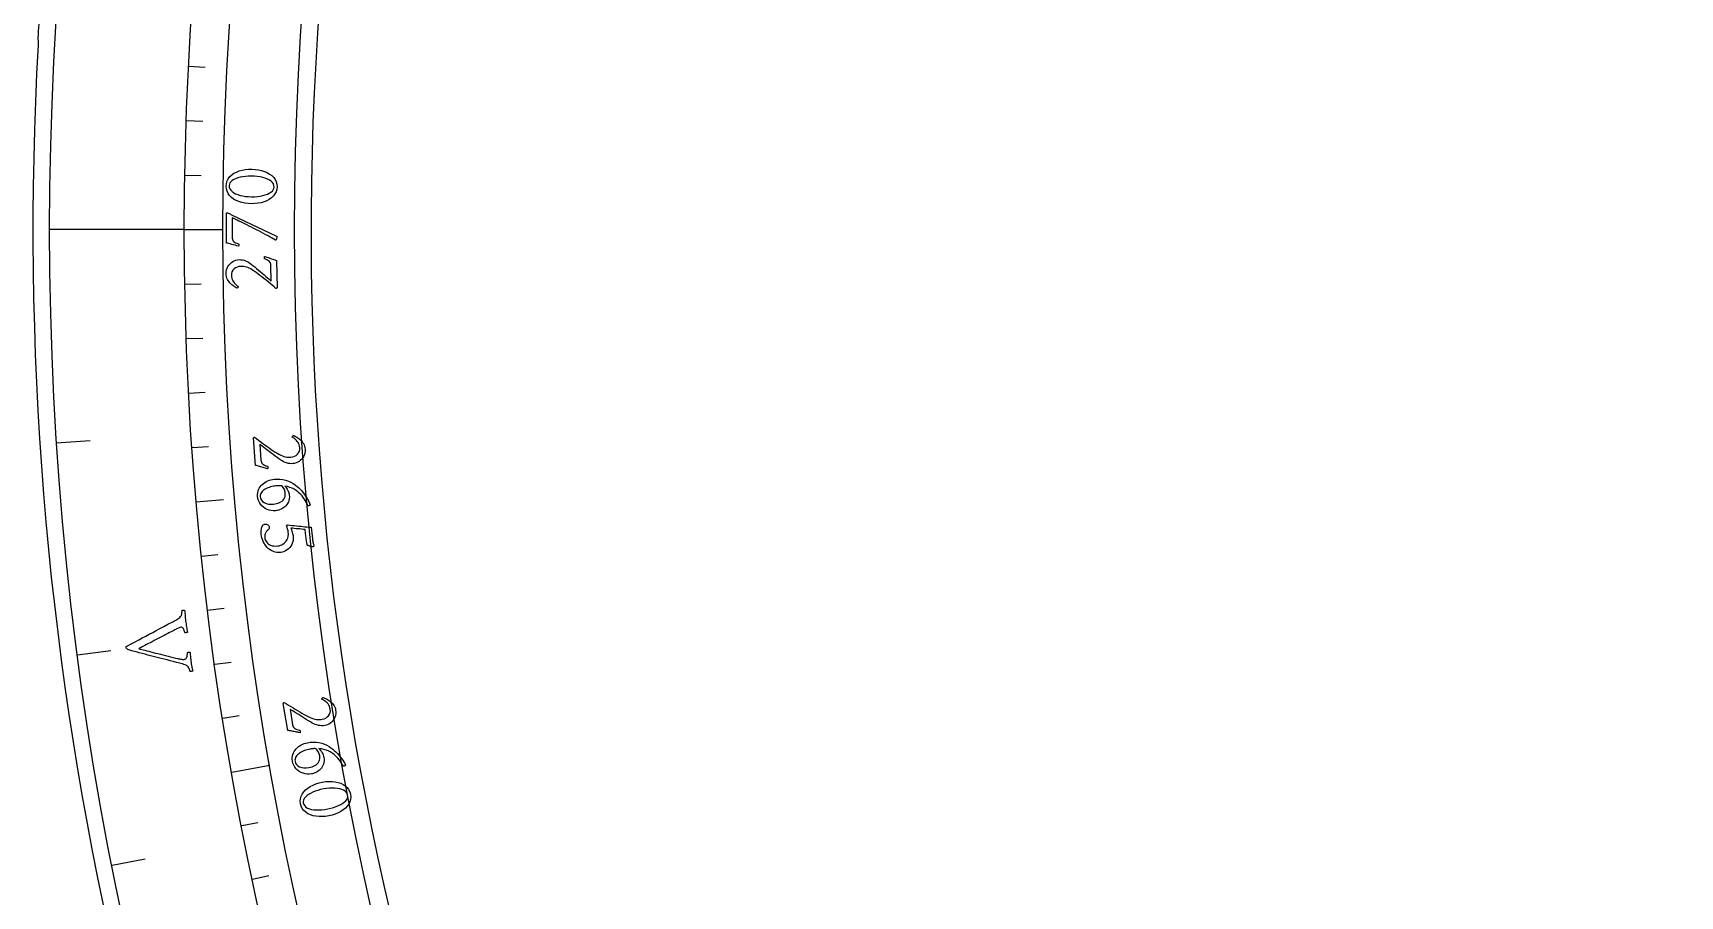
# Model space of a CAD drawing. Header units: millimetres. Extents: x -60 to 60, y -60 to 76.
# Drawn here: x -60 to -29.81, y -12.21 to 3.6 of the extents above; entities that cross this region are included whole.
import ezdxf

# ---------------------------------------------------------------- set-up
doc = ezdxf.new("R2010")
doc.units = ezdxf.units.MM
for name, color, linetype in [('CUT_INNER', 6, 'Continuous'), ('CUT_OUTER', 1, 'Continuous'), ('ENGRAVE', 7, 'Continuous'), ('ENGRAVE_FINE', 8, 'Continuous'), ('TEXT', 5, 'Continuous')]:
    doc.layers.add(name, color=color, linetype=linetype)

msp = doc.modelspace()

# ---------------------------------------------------------------- linework, layer by layer
at = {"layer": 'CUT_INNER'}
msp.add_arc((0.0002, -0.0002), 54.8999, 92.29679, 23.90649, dxfattribs=at)
at = {"layer": 'CUT_OUTER'}
for centre, radius, start, end in [((-57.5178, 3.4908), 2.3895, 170.3501, 182.67898), ((0, -0.0001), 59.9999, 176.771323, 2.429054)]:
    msp.add_arc(centre, radius, start, end, dxfattribs=at)
at = {"layer": 'ENGRAVE'}
for points in [[(-57.2256, 0), (-59.694, 0)], [(-57.2256, 0), (-56.5187, 0)], [(-57.0078, -4.9875), (-56.5049, -4.9435)], [(-56.3562, -9.9371), (-55.6601, -9.8144)]]:
    msp.add_lwpolyline(points, dxfattribs=at)
for radius in [59.694, 57.2256, 57.2256, 56.5187, 55.206]:
    msp.add_circle((0, 0), radius, dxfattribs=at)
at = {"layer": 'ENGRAVE_FINE'}
for points in [[(-57.1472, 2.995), (-56.8446, 2.9791)], [(-57.1907, 1.9971), (-56.888, 1.9866)], [(-57.2169, 0.9987), (-56.914, 0.9934)], [(-57.2169, -0.9987), (-56.914, -0.9934)], [(-57.1907, -1.9971), (-56.888, -1.9866)], [(-57.1472, -2.995), (-56.8446, -2.9791)], [(-59.5662, -3.9042), (-58.9504, -3.8638)], [(-57.0862, -3.9919), (-56.784, -3.9707)], [(-56.9121, -5.9817), (-56.6108, -5.95)], [(-56.799, -6.974), (-56.4984, -6.9371)], [(-59.1833, -7.7916), (-58.5715, -7.7111)], [(-56.6687, -7.9643), (-56.3687, -7.9221)], [(-56.5211, -8.9521), (-56.2218, -8.9047)], [(-56.1742, -10.9192), (-55.8768, -10.8614)], [(-58.547, -11.6457), (-57.9418, -11.5253)], [(-55.9751, -11.8979), (-55.6788, -11.8349)]]:
    msp.add_lwpolyline(points, dxfattribs=at)
at = {"layer": 'TEXT'}
for points in [[(-56.4577, 0.7969), (-56.453, 0.8465), (-56.4404, 0.8919), (-56.4198, 0.9332), (-56.3913, 0.9703), (-56.3563, 1.003), (-56.316, 1.0314), (-56.2706, 1.0553), (-56.2199, 1.0747), (-56.1654, 1.0897), (-56.1085, 1.1), (-56.0492, 1.1056), (-55.9875, 1.1067), (-55.9259, 1.1032), (-55.8669, 1.095), (-55.8104, 1.0824), (-55.7565, 1.0651), (-55.7066, 1.0436), (-55.6619, 1.0181), (-55.6225, 0.9885), (-55.5882, 0.955), (-55.5607, 0.9176), (-55.5412, 0.8766), (-55.5298, 0.832), (-55.5265, 0.7837), (-55.5312, 0.7368), (-55.5438, 0.6933), (-55.5644, 0.6532), (-55.593, 0.6165), (-55.6282, 0.5836), (-55.6685, 0.5548), (-55.7139, 0.5301), (-55.7644, 0.5097), (-55.8187, 0.4936), (-55.8755, 0.4823), (-55.9347, 0.4757), (-55.9964, 0.4739), (-56.0581, 0.4767), (-56.1172, 0.4842), (-56.1738, 0.4964), (-56.2278, 0.5132), (-56.2779, 0.5344), (-56.3227, 0.56), (-56.3621, 0.5898), (-56.3962, 0.6239), (-56.4237, 0.6619), (-56.4431, 0.7034), (-56.4544, 0.7484), (-56.4577, 0.7969)], [(-56.4043, 0.8036), (-56.4013, 0.774), (-56.3912, 0.7464), (-56.3742, 0.7209), (-56.3502, 0.6974), (-56.3204, 0.6763), (-56.2857, 0.6576), (-56.2464, 0.6414), (-56.2022, 0.6277), (-56.1544, 0.6168), (-56.104, 0.6088), (-56.0509, 0.6037), (-55.9952, 0.6017), (-55.9401, 0.6025), (-55.8872, 0.6064), (-55.8367, 0.6133), (-55.7884, 0.6231), (-55.7436, 0.6355), (-55.7035, 0.6501), (-55.6681, 0.6668), (-55.6374, 0.6856), (-55.6125, 0.7064), (-55.5946, 0.7288), (-55.5838, 0.7529), (-55.5799, 0.7786), (-55.5831, 0.8097), (-55.5935, 0.8381), (-55.6111, 0.864), (-55.636, 0.8871), (-55.667, 0.9077), (-55.7028, 0.9257), (-55.7434, 0.9411), (-55.7889, 0.954), (-55.8379, 0.9642), (-55.8889, 0.9718), (-55.9421, 0.9768), (-55.9973, 0.9791), (-56.0529, 0.9786), (-56.1056, 0.9752), (-56.1556, 0.9689), (-56.2027, 0.9596), (-56.2461, 0.9476), (-56.285, 0.9333), (-56.3192, 0.9167), (-56.3489, 0.8978), (-56.3728, 0.8768), (-56.3901, 0.8541), (-56.4006, 0.8297), (-56.4043, 0.8036)], [(-56.4512, 0.1977), (-56.4513, 0.2122), (-56.4516, 0.2273), (-56.4522, 0.2429), (-56.4531, 0.2591), (-56.454, 0.2739), (-56.4547, 0.2853), (-56.4551, 0.2934), (-56.4552, 0.298), (-56.4543, 0.302), (-56.4518, 0.3048), (-56.4476, 0.3064), (-56.4418, 0.307), (-56.4337, 0.3061), (-56.4242, 0.3035), (-56.4134, 0.2992), (-56.4012, 0.2933), (-56.388, 0.2864), (-56.3744, 0.2793), (-56.3603, 0.272), (-56.3458, 0.2646), (-55.5334, -0.1179), (-55.5314, -0.1204), (-55.53, -0.1237), (-55.5292, -0.1278), (-55.5289, -0.1326), (-55.5294, -0.1411), (-55.5309, -0.1506), (-55.5334, -0.161), (-55.537, -0.1724), (-55.5411, -0.1827), (-55.5456, -0.1901), (-55.5503, -0.1945), (-55.5554, -0.196), (-55.5851, -0.1772), (-55.6177, -0.1575), (-55.6533, -0.1368), (-55.6918, -0.1152), (-55.7324, -0.093), (-55.7741, -0.0705), (-55.8169, -0.0476), (-55.8607, -0.0245), (-55.905, -0.0014), (-55.9488, 0.0212), (-55.9923, 0.0432), (-56.0354, 0.0647), (-56.0774, 0.0854), (-56.1173, 0.105), (-56.1554, 0.1235), (-56.1915, 0.1409), (-56.2249, 0.1569), (-56.2547, 0.1713), (-56.281, 0.1839), (-56.3039, 0.1949), (-56.3223, 0.2038), (-56.3355, 0.2102), (-56.3433, 0.214), (-56.346, 0.2153), (-56.3462, -0.1555), (-56.3445, -0.1758), (-56.3394, -0.1936), (-56.331, -0.2087), (-56.3193, -0.2211), (-56.304, -0.2319), (-56.2848, -0.2419), (-56.2617, -0.2511), (-56.2347, -0.2596), (-56.2309, -0.2612), (-56.2281, -0.2648), (-56.2264, -0.2702), (-56.2258, -0.2774), (-56.2259, -0.28), (-56.2265, -0.2832), (-56.2274, -0.2871), (-56.2287, -0.2916), (-56.2301, -0.2962), (-56.2316, -0.3), (-56.233, -0.3033), (-56.2345, -0.3058), (-56.2643, -0.2964), (-56.2944, -0.2873), (-56.3247, -0.2784), (-56.3554, -0.2699), (-56.3844, -0.262), (-56.41, -0.2553), (-56.4322, -0.2499), (-56.451, -0.2456)], [(-55.7505, -0.4896), (-55.7321, -0.4969), (-55.7124, -0.5044), (-55.6916, -0.512), (-55.6695, -0.5199), (-55.6473, -0.5276), (-55.6259, -0.535), (-55.6053, -0.542), (-55.5856, -0.5486), (-55.5679, -0.5545), (-55.5533, -0.5593), (-55.5419, -0.5631), (-55.5336, -0.5658), (-55.5263, -1.0637), (-55.528, -1.066), (-55.5301, -1.0684), (-55.5327, -1.0709), (-55.5357, -1.0734), (-55.5389, -1.0758), (-55.5418, -1.0774), (-55.5444, -1.0785), (-55.5467, -1.0788), (-55.5817, -1.0491), (-55.6175, -1.0189), (-55.6539, -0.9884), (-55.6911, -0.9575), (-55.7286, -0.9267), (-55.7658, -0.8966), (-55.8028, -0.8672), (-55.8396, -0.8385), (-55.8756, -0.8112), (-55.91, -0.7858), (-55.9429, -0.7624), (-55.9743, -0.741), (-56.0061, -0.7212), (-56.0358, -0.7052), (-56.0635, -0.6933), (-56.089, -0.6853), (-56.1138, -0.68), (-56.1391, -0.6764), (-56.1649, -0.6743), (-56.1913, -0.6738), (-56.2268, -0.6771), (-56.2593, -0.686), (-56.2887, -0.7006), (-56.3151, -0.7209), (-56.3368, -0.7455), (-56.3522, -0.7731), (-56.3612, -0.8038), (-56.3639, -0.8374), (-56.3619, -0.8656), (-56.3567, -0.8919), (-56.3485, -0.9163), (-56.3371, -0.9387), (-56.3239, -0.9591), (-56.3101, -0.9775), (-56.2959, -0.9937), (-56.2811, -1.0079), (-56.267, -1.02), (-56.2548, -1.0299), (-56.2445, -1.0375), (-56.236, -1.043), (-56.2366, -1.0475), (-56.2383, -1.0521), (-56.2412, -1.0569), (-56.2453, -1.0618), (-56.2497, -1.0661), (-56.2535, -1.0692), (-56.2567, -1.0711), (-56.2592, -1.0718), (-56.2671, -1.0687), (-56.2773, -1.0637), (-56.2899, -1.0568), (-56.3048, -1.048), (-56.3211, -1.0372), (-56.3378, -1.0245), (-56.3549, -1.0098), (-56.3724, -0.9931), (-56.3895, -0.9748), (-56.4053, -0.955), (-56.4198, -0.9337), (-56.4331, -0.9111), (-56.4441, -0.887), (-56.4522, -0.8614), (-56.4572, -0.8344), (-56.4591, -0.8059), (-56.4574, -0.7714), (-56.4513, -0.7386), (-56.4408, -0.7072), (-56.426, -0.6774), (-56.4077, -0.6499), (-56.3868, -0.6253), (-56.3634, -0.6037), (-56.3374, -0.5852), (-56.3097, -0.5702), (-56.2811, -0.5594), (-56.2514, -0.5528), (-56.2208, -0.5504), (-56.1902, -0.5515), (-56.1604, -0.5554), (-56.1316, -0.5621), (-56.1036, -0.5716), (-56.0766, -0.5835), (-56.0504, -0.5974), (-56.0252, -0.6134), (-56.0008, -0.6314), (-55.9689, -0.657), (-55.936, -0.6839), (-55.902, -0.7122), (-55.8669, -0.7418), (-55.8319, -0.7717), (-55.798, -0.8007), (-55.7652, -0.8289), (-55.7335, -0.8562), (-55.7039, -0.8817), (-55.6774, -0.9044), (-55.654, -0.9244), (-55.6336, -0.9417), (-55.6377, -0.6554), (-55.6397, -0.635), (-55.645, -0.6165), (-55.6538, -0.6001), (-55.6659, -0.5856), (-55.6816, -0.5723), (-55.7008, -0.5595), (-55.7236, -0.5472), (-55.7501, -0.5354), (-55.754, -0.5333), (-55.7568, -0.5299), (-55.7585, -0.5252), (-55.7591, -0.5192), (-55.759, -0.5166), (-55.7584, -0.5133), (-55.7575, -0.5092), (-55.7563, -0.5044), (-55.7549, -0.4996), (-55.7534, -0.4955), (-55.752, -0.4922), (-55.7505, -0.4896)], [(-55.6991, -4.3806), (-55.718, -4.3745), (-55.7381, -4.3684), (-55.7595, -4.3621), (-55.782, -4.3558), (-55.8047, -4.3496), (-55.8266, -4.3436), (-55.8476, -4.338), (-55.8677, -4.3327), (-55.8858, -4.3279), (-55.9007, -4.324), (-55.9123, -4.321), (-55.9207, -4.3189), (-55.9572, -3.8173), (-55.9557, -3.8149), (-55.9537, -3.8124), (-55.9512, -3.8097), (-55.9483, -3.807), (-55.9453, -3.8045), (-55.9425, -3.8027), (-55.9399, -3.8015), (-55.9376, -3.801), (-55.9011, -3.8293), (-55.8639, -3.8578), (-55.8259, -3.8866), (-55.7872, -3.9157), (-55.7481, -3.9446), (-55.7093, -3.9726), (-55.6707, -4), (-55.6323, -4.0265), (-55.5948, -4.0517), (-55.559, -4.0749), (-55.5248, -4.0962), (-55.4922, -4.1155), (-55.4592, -4.1333), (-55.4286, -4.1472), (-55.4002, -4.1573), (-55.3742, -4.1636), (-55.3492, -4.1673), (-55.3237, -4.1693), (-55.2978, -4.1697), (-55.2714, -4.1684), (-55.2362, -4.163), (-55.2044, -4.1522), (-55.1759, -4.136), (-55.1508, -4.1145), (-55.1306, -4.089), (-55.1169, -4.061), (-55.1096, -4.0305), (-55.1089, -3.9974), (-55.1125, -3.9699), (-55.119, -3.9445), (-55.1286, -3.9211), (-55.1411, -3.8998), (-55.1554, -3.8805), (-55.17, -3.8632), (-55.1851, -3.848), (-55.2006, -3.8348), (-55.2153, -3.8237), (-55.228, -3.8146), (-55.2386, -3.8076), (-55.2473, -3.8027), (-55.247, -3.7982), (-55.2455, -3.7936), (-55.2429, -3.7888), (-55.239, -3.7837), (-55.2348, -3.7793), (-55.2312, -3.776), (-55.2281, -3.774), (-55.2256, -3.7733), (-55.2176, -3.7759), (-55.2071, -3.7803), (-55.1942, -3.7864), (-55.1789, -3.7943), (-55.1621, -3.8041), (-55.1448, -3.8157), (-55.127, -3.8292), (-55.1086, -3.8446), (-55.0906, -3.8617), (-55.0739, -3.8802), (-55.0582, -3.9001), (-55.0438, -3.9215), (-55.0315, -3.9444), (-55.0221, -3.9689), (-55.0156, -3.995), (-55.012, -4.0227), (-55.0117, -4.0564), (-55.0159, -4.0888), (-55.0245, -4.12), (-55.0375, -4.1501), (-55.054, -4.1781), (-55.0733, -4.2035), (-55.0953, -4.2261), (-55.12, -4.246), (-55.1467, -4.2625), (-55.1746, -4.2751), (-55.2037, -4.2835), (-55.2341, -4.288), (-55.2647, -4.289), (-55.2946, -4.2871), (-55.3239, -4.2825), (-55.3524, -4.275), (-55.3802, -4.265), (-55.4072, -4.253), (-55.4334, -4.2388), (-55.4589, -4.2225), (-55.4923, -4.1992), (-55.5269, -4.1746), (-55.5626, -4.1486), (-55.5994, -4.1212), (-55.6361, -4.0936), (-55.6717, -4.0666), (-55.7061, -4.0404), (-55.7393, -4.0149), (-55.7703, -3.991), (-55.798, -3.9697), (-55.8225, -3.9509), (-55.8437, -3.9346), (-55.8227, -4.2219), (-55.8195, -4.2423), (-55.8129, -4.2605), (-55.8031, -4.2764), (-55.7901, -4.2902), (-55.7736, -4.3024), (-55.7535, -4.314), (-55.7299, -4.3247), (-55.7027, -4.3348), (-55.6987, -4.3366), (-55.6956, -4.3398), (-55.6936, -4.3444), (-55.6926, -4.3503), (-55.6926, -4.3529), (-55.6928, -4.3563), (-55.6935, -4.3604), (-55.6944, -4.3653), (-55.6955, -4.3702), (-55.6966, -4.3744), (-55.6978, -4.3779), (-55.6991, -4.3806)], [(-55.3024, -4.862), (-55.301, -4.898), (-55.3034, -4.9314), (-55.3094, -4.962), (-55.3193, -4.9899), (-55.3321, -5.0153), (-55.3471, -5.0383), (-55.3642, -5.059), (-55.3835, -5.0772), (-55.4042, -5.0932), (-55.4257, -5.1072), (-55.4479, -5.1191), (-55.4709, -5.129), (-55.4937, -5.137), (-55.5155, -5.1432), (-55.5362, -5.1476), (-55.5559, -5.1502), (-55.5952, -5.1514), (-55.6337, -5.1476), (-55.6711, -5.1387), (-55.7077, -5.1248), (-55.7423, -5.1066), (-55.7738, -5.0846), (-55.8023, -5.0591), (-55.8278, -5.0298), (-55.8493, -4.9975), (-55.8656, -4.9625), (-55.8769, -4.9249), (-55.8831, -4.8847), (-55.8841, -4.8527), (-55.8813, -4.822), (-55.8748, -4.7925), (-55.8645, -4.7643), (-55.8511, -4.7377), (-55.8353, -4.7128), (-55.8169, -4.6897), (-55.7961, -4.6683), (-55.7732, -4.6488), (-55.7488, -4.6314), (-55.7229, -4.616), (-55.6953, -4.6026), (-55.6669, -4.5915), (-55.6384, -4.5828), (-55.6098, -4.5767), (-55.5811, -4.5731), (-55.5263, -4.5708), (-55.4727, -4.5731), (-55.4201, -4.5798), (-55.3687, -4.5911), (-55.3192, -4.6068), (-55.2725, -4.6267), (-55.2286, -4.6509), (-55.1874, -4.6793), (-55.1577, -4.7035), (-55.1289, -4.7298), (-55.101, -4.758), (-55.0741, -4.7882), (-55.0484, -4.8196), (-55.0243, -4.8515), (-55.0018, -4.8839), (-54.981, -4.9168), (-54.9621, -4.9494), (-54.9458, -4.9811), (-54.932, -5.0117), (-54.9206, -5.0414), (-54.9212, -5.0461), (-54.9241, -5.0502), (-54.9291, -5.0535), (-54.9364, -5.0561), (-54.9441, -5.0581), (-54.9507, -5.0596), (-54.9562, -5.0606), (-54.9604, -5.0612), (-54.9707, -5.0386), (-54.9825, -5.0145), (-54.996, -4.9891), (-55.0111, -4.9621), (-55.0281, -4.9346), (-55.0472, -4.9071), (-55.0686, -4.8797), (-55.0922, -4.8523), (-55.1183, -4.8259), (-55.1471, -4.8012), (-55.1785, -4.7781), (-55.2128, -4.7567), (-55.25, -4.7377), (-55.2906, -4.7217), (-55.3346, -4.7087), (-55.3819, -4.6988), (-55.3656, -4.7172), (-55.351, -4.7368), (-55.338, -4.7577), (-55.3267, -4.7798), (-55.3173, -4.802), (-55.3101, -4.8231), (-55.3052, -4.8431), (-55.3024, -4.862)], [(-55.4464, -4.6924), (-55.4584, -4.692), (-55.4706, -4.6918), (-55.4829, -4.6919), (-55.4954, -4.6921), (-55.508, -4.6925), (-55.5206, -4.6931), (-55.5332, -4.6939), (-55.5457, -4.6948), (-55.5703, -4.6976), (-55.5953, -4.7016), (-55.6207, -4.707), (-55.6466, -4.7138), (-55.6722, -4.7219), (-55.6968, -4.7312), (-55.7203, -4.7419), (-55.7428, -4.7539), (-55.7636, -4.7672), (-55.7822, -4.7817), (-55.7986, -4.7974), (-55.8127, -4.8143), (-55.8238, -4.8324), (-55.8312, -4.8514), (-55.8349, -4.8714), (-55.8349, -4.8924), (-55.8279, -4.9253), (-55.813, -4.9543), (-55.7904, -4.9794), (-55.7599, -5.0006), (-55.7236, -5.0169), (-55.6839, -5.0273), (-55.6405, -5.0318), (-55.5936, -5.0303), (-55.5633, -5.0264), (-55.5343, -5.0203), (-55.5067, -5.012), (-55.4803, -5.0015), (-55.456, -4.9887), (-55.4345, -4.9735), (-55.4158, -4.9558), (-55.4, -4.9357), (-55.3877, -4.9131), (-55.3797, -4.8877), (-55.376, -4.8595), (-55.3767, -4.8286), (-55.3787, -4.8128), (-55.3819, -4.7963), (-55.3864, -4.779), (-55.3922, -4.7611), (-55.4004, -4.743), (-55.4122, -4.7256), (-55.4275, -4.7087), (-55.4464, -4.6924)], [(-55.2307, -5.6186), (-55.2289, -5.6597), (-55.2322, -5.6981), (-55.2406, -5.7338), (-55.2541, -5.7669), (-55.2716, -5.797), (-55.2919, -5.824), (-55.315, -5.8479), (-55.3409, -5.8687), (-55.3687, -5.8859), (-55.3974, -5.8992), (-55.427, -5.9085), (-55.4575, -5.9138), (-55.4936, -5.9156), (-55.5284, -5.9133), (-55.5619, -5.9069), (-55.5941, -5.8963), (-55.6246, -5.8822), (-55.6532, -5.8652), (-55.6799, -5.8454), (-55.7046, -5.8228), (-55.7271, -5.7979), (-55.7473, -5.7711), (-55.7652, -5.7424), (-55.7808, -5.7119), (-55.7938, -5.6801), (-55.8041, -5.6477), (-55.8116, -5.6146), (-55.8164, -5.5809), (-55.8174, -5.5659), (-55.8175, -5.549), (-55.8168, -5.5303), (-55.8153, -5.5098), (-55.8126, -5.4887), (-55.8087, -5.4686), (-55.8035, -5.4493), (-55.7969, -5.431), (-55.7943, -5.4274), (-55.7903, -5.4229), (-55.7849, -5.4175), (-55.778, -5.4112), (-55.7703, -5.4052), (-55.7623, -5.4007), (-55.754, -5.3977), (-55.7453, -5.3961), (-55.7304, -5.3958), (-55.7168, -5.398), (-55.7045, -5.4026), (-55.6934, -5.4097), (-55.6841, -5.4185), (-55.6771, -5.4281), (-55.6724, -5.4386), (-55.6701, -5.45), (-55.6702, -5.4641), (-55.6732, -5.4769), (-55.6793, -5.4885), (-55.6884, -5.4987), (-55.6986, -5.5084), (-55.7082, -5.518), (-55.7172, -5.5277), (-55.7255, -5.5375), (-55.7339, -5.5493), (-55.7407, -5.5619), (-55.7458, -5.5755), (-55.7493, -5.5899), (-55.7514, -5.6046), (-55.7524, -5.6191), (-55.7525, -5.6335), (-55.7516, -5.6476), (-55.7483, -5.6668), (-55.7423, -5.6857), (-55.7337, -5.7045), (-55.7223, -5.7231), (-55.708, -5.7406), (-55.6903, -5.7562), (-55.6692, -5.7698), (-55.6449, -5.7815), (-55.6169, -5.7904), (-55.5852, -5.7954), (-55.5496, -5.7968), (-55.5103, -5.7943), (-55.4874, -5.7905), (-55.4643, -5.7838), (-55.4411, -5.7741), (-55.4177, -5.7616), (-55.3953, -5.7461), (-55.3751, -5.7273), (-55.3571, -5.7054), (-55.3412, -5.6802), (-55.3289, -5.6516), (-55.3212, -5.6192), (-55.3183, -5.5831), (-55.3202, -5.5431), (-55.3219, -5.5304), (-55.3246, -5.5158), (-55.3283, -5.4992), (-55.3331, -5.4807), (-55.3384, -5.4626), (-55.3436, -5.4473), (-55.3489, -5.4347), (-55.3542, -5.425), (-55.354, -5.4228), (-55.353, -5.4206), (-55.3511, -5.4184), (-55.3484, -5.4162), (-55.3452, -5.4143), (-55.3418, -5.4128), (-55.3383, -5.4118), (-55.3347, -5.4112), (-55.2934, -5.4153), (-55.2521, -5.4194), (-55.2108, -5.4235), (-55.1695, -5.4275), (-55.1289, -5.4315), (-55.0896, -5.4354), (-55.0519, -5.4391), (-55.0155, -5.4426), (-54.9814, -5.4458), (-54.9507, -5.4485), (-54.9233, -5.4507), (-54.8992, -5.4524), (-54.878, -5.6621), (-54.8763, -5.6767), (-54.8742, -5.6915), (-54.8717, -5.7064), (-54.8688, -5.7215), (-54.8658, -5.736), (-54.8628, -5.7492), (-54.8598, -5.7611), (-54.8569, -5.7717), (-54.8543, -5.7805), (-54.8525, -5.7867), (-54.8514, -5.7905), (-54.851, -5.7917), (-54.8528, -5.7954), (-54.8544, -5.7989), (-54.8558, -5.802), (-54.8571, -5.8049), (-54.8585, -5.8073), (-54.8604, -5.8091), (-54.8627, -5.8103), (-54.8654, -5.8109), (-54.8685, -5.8109), (-54.8734, -5.8105), (-54.8802, -5.8096), (-54.8887, -5.8082), (-54.8985, -5.8064), (-54.9087, -5.8041), (-54.9195, -5.8013), (-54.9308, -5.7979), (-54.942, -5.7941), (-54.9525, -5.7897), (-54.9623, -5.7848), (-54.9714, -5.7794), (-54.9745, -5.7642), (-54.9777, -5.7476), (-54.9811, -5.7295), (-54.9846, -5.71), (-54.9881, -5.6888), (-54.9915, -5.6657), (-54.9946, -5.6408), (-54.9975, -5.614), (-55.0096, -5.4943), (-55.0428, -5.4911), (-55.0763, -5.4879), (-55.11, -5.4848), (-55.144, -5.4819), (-55.1777, -5.4789), (-55.2106, -5.4758), (-55.2427, -5.4724), (-55.274, -5.4689), (-55.2668, -5.4842), (-55.2598, -5.5017), (-55.253, -5.5217), (-55.2464, -5.5439), (-55.2406, -5.5661), (-55.2361, -5.586), (-55.2327, -5.6034), (-55.2307, -5.6186)], [(-57.2021, -7.1694), (-57.1984, -7.197), (-57.1945, -7.2241), (-57.1903, -7.2507), (-57.1858, -7.2768), (-57.1812, -7.3026), (-57.1768, -7.3282), (-57.1725, -7.3536), (-57.1683, -7.3788), (-57.1724, -7.3808), (-57.1783, -7.3825), (-57.1859, -7.3839), (-57.1952, -7.3849), (-57.2043, -7.3854), (-57.2111, -7.385), (-57.2157, -7.3838), (-57.218, -7.3817), (-57.2189, -7.3771), (-57.2206, -7.3703), (-57.2232, -7.3613), (-57.2266, -7.3501), (-57.2308, -7.338), (-57.2359, -7.3263), (-57.2418, -7.3151), (-57.2486, -7.3043), (-57.2564, -7.2952), (-57.2655, -7.2892), (-57.2759, -7.2862), (-57.2876, -7.2862), (-57.3052, -7.2905), (-57.3298, -7.2996), (-57.3614, -7.3136), (-57.3999, -7.3324), (-57.4199, -7.3427), (-57.443, -7.3546), (-57.4691, -7.3681), (-57.4982, -7.3832), (-57.5296, -7.3995), (-57.5627, -7.4166), (-57.5972, -7.4344), (-57.6334, -7.4531), (-57.6704, -7.4722), (-57.7073, -7.4914), (-57.7442, -7.5107), (-57.7811, -7.5302), (-57.8172, -7.5493), (-57.8519, -7.5676), (-57.8851, -7.585), (-57.9169, -7.6016), (-57.9465, -7.617), (-57.9733, -7.631), (-57.9972, -7.6434), (-58.0184, -7.6544), (-58.0358, -7.6635), (-58.0487, -7.6703), (-58.0572, -7.6748), (-58.0611, -7.6771), (-58.0547, -7.6791), (-58.0431, -7.6824), (-58.0263, -7.687), (-58.0043, -7.6929), (-57.978, -7.6999), (-57.9483, -7.7077), (-57.9153, -7.7162), (-57.879, -7.7255), (-57.8399, -7.7355), (-57.7989, -7.7459), (-57.756, -7.7568), (-57.711, -7.7683), (-57.6649, -7.78), (-57.6184, -7.7917), (-57.5716, -7.8035), (-57.5245, -7.8153), (-57.4778, -7.8269), (-57.4326, -7.8381), (-57.3887, -7.849), (-57.3463, -7.8594), (-57.3303, -7.8632), (-57.3139, -7.8665), (-57.2972, -7.8693), (-57.28, -7.8716), (-57.2635, -7.8732), (-57.2483, -7.8739), (-57.2347, -7.8737), (-57.2225, -7.8726), (-57.2095, -7.8693), (-57.1987, -7.8633), (-57.19, -7.8547), (-57.1835, -7.8433), (-57.1786, -7.8305), (-57.1749, -7.8173), (-57.1724, -7.8039), (-57.171, -7.7903), (-57.1704, -7.7775), (-57.1702, -7.7669), (-57.1703, -7.7585), (-57.1708, -7.7522), (-57.1684, -7.7488), (-57.1638, -7.7459), (-57.157, -7.7437), (-57.148, -7.742), (-57.1386, -7.7412), (-57.1308, -7.7415), (-57.1245, -7.7428), (-57.1198, -7.7453), (-57.1176, -7.7685), (-57.1155, -7.7911), (-57.1137, -7.8131), (-57.1121, -7.8344), (-57.1103, -7.8557), (-57.1082, -7.8776), (-57.1055, -7.9001), (-57.1025, -7.9233), (-57.0998, -7.9422), (-57.0973, -7.959), (-57.095, -7.9738), (-57.0928, -7.9865), (-57.0907, -7.9981), (-57.0885, -8.0095), (-57.0861, -8.0209), (-57.0837, -8.0321), (-57.0812, -8.0439), (-57.0784, -8.057), (-57.0755, -8.0714), (-57.0724, -8.0871), (-57.0766, -8.0892), (-57.0826, -8.0908), (-57.0905, -8.092), (-57.1003, -8.0928), (-57.1096, -8.0932), (-57.1164, -8.0929), (-57.1206, -8.0921), (-57.1221, -8.0906), (-57.1236, -8.0838), (-57.1267, -8.0738), (-57.1314, -8.0606), (-57.1377, -8.0441), (-57.1456, -8.0271), (-57.1556, -8.0123), (-57.1674, -7.9996), (-57.1812, -7.9891), (-57.1935, -7.9822), (-57.2104, -7.9748), (-57.232, -7.9668), (-57.2582, -7.9582), (-57.2865, -7.9496), (-57.3141, -7.9418), (-57.341, -7.9346), (-57.3673, -7.928), (-57.4283, -7.9129), (-57.4866, -7.8985), (-57.5425, -7.8846), (-57.5957, -7.8713), (-57.6472, -7.8584), (-57.6979, -7.8455), (-57.7476, -7.8327), (-57.7964, -7.82), (-57.8451, -7.8072), (-57.8949, -7.7941), (-57.9455, -7.7808), (-57.9971, -7.7673), (-58.0505, -7.7531), (-58.1068, -7.738), (-58.1658, -7.7218), (-58.2277, -7.7045), (-58.2441, -7.6993), (-58.2578, -7.6934), (-58.269, -7.6869), (-58.2776, -7.6796), (-58.2841, -7.6718), (-58.2891, -7.6638), (-58.2925, -7.6554), (-58.2945, -7.6467), (-58.2941, -7.644), (-58.2922, -7.6414), (-58.2889, -7.6389), (-58.2842, -7.6363), (-58.2791, -7.6338), (-58.2747, -7.6315), (-58.2712, -7.6292), (-58.2684, -7.627), (-58.1967, -7.5885), (-58.1275, -7.5513), (-58.0606, -7.5156), (-57.9962, -7.4812), (-57.9326, -7.4474), (-57.8685, -7.4133), (-57.8039, -7.379), (-57.7387, -7.3445), (-57.6716, -7.3089), (-57.6011, -7.2712), (-57.5273, -7.2315), (-57.4502, -7.1898), (-57.4265, -7.1772), (-57.4041, -7.1648), (-57.383, -7.1527), (-57.3632, -7.1409), (-57.3445, -7.129), (-57.3268, -7.1167), (-57.31, -7.1039), (-57.2942, -7.0908), (-57.2881, -7.0847), (-57.2829, -7.077), (-57.2786, -7.0676), (-57.2752, -7.0566), (-57.2725, -7.0448), (-57.2704, -7.0333), (-57.269, -7.0219), (-57.2683, -7.0107), (-57.268, -7.0003), (-57.2679, -6.9914), (-57.2682, -6.984), (-57.2687, -6.978), (-57.2673, -6.9771), (-57.2629, -6.976), (-57.2555, -6.9748), (-57.2451, -6.9734), (-57.2345, -6.9722), (-57.2267, -6.9716), (-57.2216, -6.9715), (-57.2193, -6.972), (-57.2168, -7.0005), (-57.2146, -7.0264), (-57.2129, -7.0499), (-57.2116, -7.0708), (-57.2102, -7.0918), (-57.2082, -7.1152), (-57.2054, -7.1411), (-57.2021, -7.1694)], [(-55.1054, -9.2184), (-55.1247, -9.214), (-55.1453, -9.2097), (-55.1671, -9.2053), (-55.1901, -9.201), (-55.2133, -9.1967), (-55.2356, -9.1927), (-55.257, -9.1889), (-55.2775, -9.1854), (-55.2959, -9.1822), (-55.3111, -9.1797), (-55.323, -9.1777), (-55.3315, -9.1763), (-55.4116, -8.6798), (-55.4103, -8.6772), (-55.4085, -8.6746), (-55.4063, -8.6717), (-55.4036, -8.6687), (-55.4008, -8.666), (-55.3982, -8.6639), (-55.3957, -8.6625), (-55.3934, -8.6618), (-55.3547, -8.6868), (-55.3151, -8.712), (-55.2747, -8.7374), (-55.2336, -8.763), (-55.1922, -8.7883), (-55.1511, -8.8129), (-55.1102, -8.8367), (-55.0697, -8.8598), (-55.0302, -8.8817), (-54.9924, -8.9017), (-54.9565, -8.9199), (-54.9223, -8.9363), (-54.8879, -8.9511), (-54.8562, -8.9623), (-54.8271, -8.97), (-54.8006, -8.974), (-54.7754, -8.9754), (-54.7498, -8.9752), (-54.724, -8.9733), (-54.6978, -8.9698), (-54.6632, -8.9613), (-54.6324, -8.9477), (-54.6054, -8.9291), (-54.5823, -8.9055), (-54.5644, -8.8784), (-54.5532, -8.8493), (-54.5486, -8.8183), (-54.5508, -8.7853), (-54.5567, -8.7582), (-54.5655, -8.7334), (-54.577, -8.711), (-54.5914, -8.6908), (-54.6073, -8.6728), (-54.6234, -8.6569), (-54.6397, -8.6431), (-54.6563, -8.6313), (-54.6719, -8.6215), (-54.6853, -8.6136), (-54.6966, -8.6075), (-54.7057, -8.6034), (-54.7058, -8.5989), (-54.7047, -8.5941), (-54.7024, -8.5891), (-54.699, -8.5837), (-54.6952, -8.5789), (-54.6919, -8.5754), (-54.689, -8.5731), (-54.6866, -8.5721), (-54.6784, -8.574), (-54.6676, -8.5775), (-54.6542, -8.5825), (-54.6382, -8.5891), (-54.6206, -8.5973), (-54.6024, -8.6074), (-54.5834, -8.6193), (-54.5638, -8.633), (-54.5444, -8.6484), (-54.5261, -8.6654), (-54.5088, -8.6839), (-54.4926, -8.704), (-54.4783, -8.7257), (-54.4668, -8.7493), (-54.458, -8.7747), (-54.4521, -8.802), (-54.4489, -8.8355), (-54.4502, -8.8682), (-54.456, -8.9001), (-54.4663, -8.9311), (-54.4804, -8.9605), (-54.4974, -8.9874), (-54.5173, -9.0119), (-54.5402, -9.0339), (-54.5653, -9.0527), (-54.592, -9.0676), (-54.6203, -9.0786), (-54.6502, -9.0856), (-54.6806, -9.0893), (-54.7106, -9.0901), (-54.7401, -9.088), (-54.7692, -9.083), (-54.7977, -9.0755), (-54.8257, -9.0658), (-54.853, -9.054), (-54.8798, -9.04), (-54.9152, -9.0197), (-54.9518, -8.9982), (-54.9896, -8.9754), (-55.0286, -8.9514), (-55.0676, -8.927), (-55.1054, -8.9033), (-55.142, -8.8802), (-55.1773, -8.8576), (-55.2102, -8.8365), (-55.2397, -8.8177), (-55.2657, -8.8011), (-55.2883, -8.7867), (-55.2423, -9.0711), (-55.2373, -9.0912), (-55.2292, -9.1087), (-55.2181, -9.1237), (-55.2038, -9.1363), (-55.1863, -9.1471), (-55.1654, -9.1568), (-55.1409, -9.1655), (-55.1129, -9.1731), (-55.1087, -9.1745), (-55.1054, -9.1775), (-55.103, -9.1818), (-55.1015, -9.1877), (-55.1012, -9.1903), (-55.1012, -9.1937), (-55.1015, -9.1978), (-55.102, -9.2028), (-55.1026, -9.2078), (-55.1034, -9.2121), (-55.1043, -9.2156), (-55.1054, -9.2184)], [(-54.6682, -9.6634), (-54.6637, -9.6992), (-54.6631, -9.7326), (-54.6665, -9.7637), (-54.6739, -9.7924), (-54.6844, -9.8188), (-54.6973, -9.843), (-54.7126, -9.865), (-54.7302, -9.8849), (-54.7495, -9.9027), (-54.7696, -9.9184), (-54.7907, -9.9323), (-54.8128, -9.9441), (-54.8348, -9.954), (-54.856, -9.9621), (-54.8762, -9.9683), (-54.8956, -9.9727), (-54.9347, -9.9773), (-54.9733, -9.9768), (-55.0114, -9.9712), (-55.049, -9.9606), (-55.0851, -9.9454), (-55.1184, -9.9263), (-55.1491, -9.9033), (-55.177, -9.8764), (-55.2012, -9.846), (-55.2205, -9.8126), (-55.2351, -9.7761), (-55.2447, -9.7366), (-55.2485, -9.7048), (-55.2484, -9.674), (-55.2445, -9.6441), (-55.2367, -9.6151), (-55.2257, -9.5874), (-55.212, -9.5612), (-55.1958, -9.5366), (-55.1769, -9.5135), (-55.1558, -9.4921), (-55.133, -9.4726), (-55.1085, -9.455), (-55.0822, -9.4392), (-55.0549, -9.4257), (-55.0273, -9.4146), (-54.9993, -9.406), (-54.971, -9.3999), (-54.9167, -9.3929), (-54.863, -9.3904), (-54.8101, -9.3926), (-54.7578, -9.3994), (-54.7072, -9.4106), (-54.6589, -9.4264), (-54.613, -9.4467), (-54.5696, -9.4714), (-54.5379, -9.493), (-54.5069, -9.5166), (-54.4766, -9.5422), (-54.4472, -9.57), (-54.4188, -9.599), (-54.3921, -9.6287), (-54.3669, -9.659), (-54.3432, -9.69), (-54.3216, -9.7208), (-54.3026, -9.7509), (-54.2861, -9.7803), (-54.2722, -9.8089), (-54.2725, -9.8136), (-54.2749, -9.8179), (-54.2797, -9.8216), (-54.2866, -9.8248), (-54.2942, -9.8275), (-54.3006, -9.8296), (-54.306, -9.8311), (-54.3102, -9.8321), (-54.3224, -9.8104), (-54.3363, -9.7875), (-54.3519, -9.7633), (-54.3693, -9.7378), (-54.3886, -9.7118), (-54.4101, -9.6861), (-54.4338, -9.6606), (-54.4597, -9.6355), (-54.4879, -9.6114), (-54.5188, -9.5893), (-54.5521, -9.569), (-54.5881, -9.5507), (-54.6269, -9.535), (-54.6687, -9.5226), (-54.7136, -9.5135), (-54.7617, -9.5077), (-54.7438, -9.5246), (-54.7275, -9.5429), (-54.7128, -9.5626), (-54.6996, -9.5837), (-54.6883, -9.605), (-54.6793, -9.6254), (-54.6726, -9.6448), (-54.6682, -9.6634)], [(-54.8264, -9.507), (-54.8384, -9.5077), (-54.8506, -9.5085), (-54.8629, -9.5097), (-54.8753, -9.511), (-54.8878, -9.5125), (-54.9003, -9.5142), (-54.9127, -9.516), (-54.9252, -9.5181), (-54.9494, -9.523), (-54.974, -9.5292), (-54.9988, -9.5368), (-55.0241, -9.5458), (-55.0489, -9.556), (-55.0725, -9.5675), (-55.095, -9.5802), (-55.1163, -9.5942), (-55.1359, -9.6092), (-55.1532, -9.6253), (-55.1681, -9.6423), (-55.1807, -9.6604), (-55.1902, -9.6793), (-55.1959, -9.6989), (-55.1978, -9.7192), (-55.196, -9.7401), (-55.1862, -9.7722), (-55.1689, -9.7998), (-55.1441, -9.8229), (-55.1118, -9.8414), (-55.0743, -9.8545), (-55.0338, -9.8613), (-54.9903, -9.862), (-54.9437, -9.8565), (-54.9138, -9.8499), (-54.8855, -9.8413), (-54.8586, -9.8306), (-54.8333, -9.8179), (-54.8102, -9.803), (-54.7901, -9.786), (-54.773, -9.7668), (-54.759, -9.7454), (-54.7487, -9.7217), (-54.743, -9.6957), (-54.7418, -9.6673), (-54.7451, -9.6366), (-54.7485, -9.621), (-54.7532, -9.6049), (-54.7592, -9.5881), (-54.7665, -9.5707), (-54.7762, -9.5534), (-54.7894, -9.5371), (-54.8062, -9.5216), (-54.8264, -9.507)], [(-54.1818, -10.3442), (-54.1766, -10.3926), (-54.1799, -10.4387), (-54.1917, -10.4824), (-54.2121, -10.5237), (-54.2397, -10.5624), (-54.2732, -10.598), (-54.3127, -10.6305), (-54.3582, -10.6599), (-54.4084, -10.6858), (-54.4618, -10.7078), (-54.5186, -10.7258), (-54.5787, -10.74), (-54.6396, -10.7496), (-54.699, -10.7542), (-54.7569, -10.7538), (-54.8132, -10.7484), (-54.8665, -10.7378), (-54.9156, -10.7221), (-54.9604, -10.7013), (-55.0009, -10.6754), (-55.0356, -10.6442), (-55.0632, -10.6077), (-55.0835, -10.5659), (-55.0966, -10.5189), (-55.1015, -10.4715), (-55.0979, -10.426), (-55.0856, -10.3822), (-55.0649, -10.3403), (-55.0368, -10.3009), (-55.0029, -10.2647), (-54.9632, -10.2316), (-54.9175, -10.2018), (-54.8672, -10.1757), (-54.8137, -10.1537), (-54.7568, -10.136), (-54.6965, -10.1225), (-54.6355, -10.1135), (-54.576, -10.1095), (-54.5182, -10.1105), (-54.462, -10.1164), (-54.4088, -10.1274), (-54.36, -10.1434), (-54.3156, -10.1645), (-54.2757, -10.1906), (-54.2415, -10.2217), (-54.2144, -10.2577), (-54.1946, -10.2985), (-54.1818, -10.3442)], [(-54.2328, -10.3614), (-54.2416, -10.3336), (-54.2569, -10.3091), (-54.2785, -10.288), (-54.3066, -10.2703), (-54.34, -10.2558), (-54.3776, -10.2446), (-54.4193, -10.2368), (-54.4652, -10.2322), (-54.5142, -10.2309), (-54.5653, -10.233), (-54.6183, -10.2384), (-54.6733, -10.2472), (-54.7272, -10.2588), (-54.7783, -10.2729), (-54.8265, -10.2895), (-54.8719, -10.3086), (-54.9134, -10.3295), (-54.9499, -10.3517), (-54.9813, -10.3751), (-55.0077, -10.3998), (-55.0279, -10.4252), (-55.041, -10.4509), (-55.0468, -10.4768), (-55.0454, -10.503), (-55.0359, -10.5331), (-55.0199, -10.5591), (-54.9974, -10.5809), (-54.9682, -10.5987), (-54.9337, -10.6126), (-54.8949, -10.6229), (-54.852, -10.6296), (-54.8048, -10.6328), (-54.7547, -10.6326), (-54.7032, -10.6294), (-54.6502, -10.6232), (-54.5957, -10.614), (-54.5415, -10.602), (-54.4906, -10.5877), (-54.443, -10.5712), (-54.3988, -10.5525), (-54.3587, -10.532), (-54.3236, -10.5103), (-54.2935, -10.4873), (-54.2683, -10.463), (-54.2491, -10.4379), (-54.2367, -10.4127), (-54.2313, -10.3872), (-54.2328, -10.3614)]]:
    msp.add_lwpolyline(points, close=True, dxfattribs=at)

doc.saveas('drawing.dxf')
